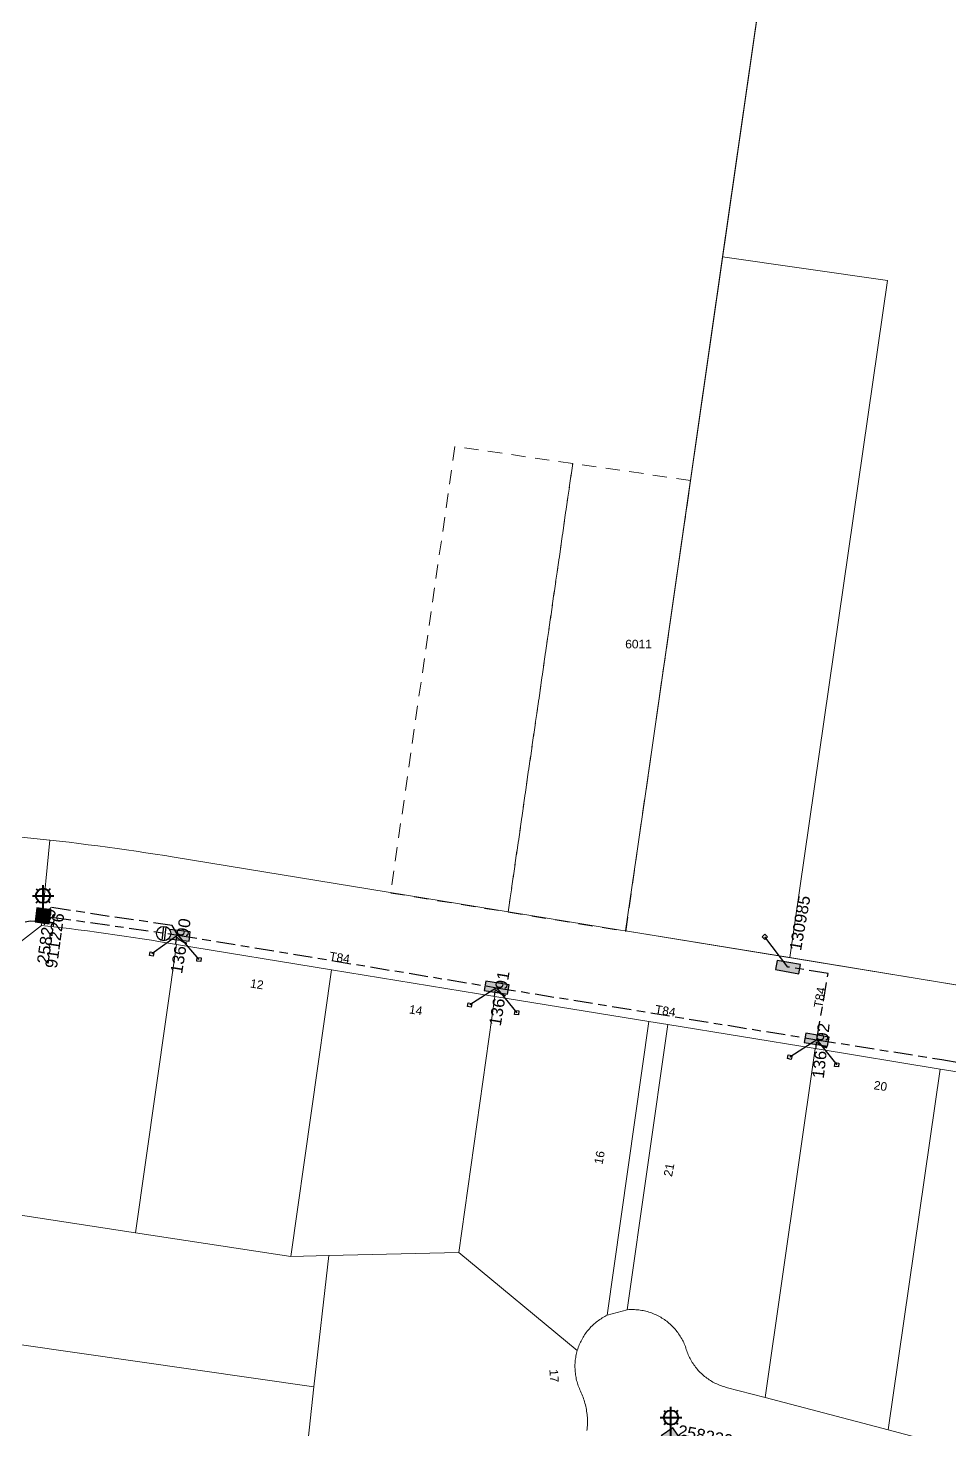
# Model space of a CAD drawing. Header units: metres. Extents: x 300152 to 302458, y 6282738 to 6284604.
# Drawn here: x 301834.6 to 302028.2, y 6283649.5 to 6283943.8 of the extents above; entities that cross this region are included whole.
import ezdxf
from ezdxf.enums import TextEntityAlignment as Align

# ---------------------------------------------------------------- set-up
doc = ezdxf.new("R2010")
doc.units = ezdxf.units.M
doc.linetypes.add('Cable Exist UG', pattern=[8.2, 4, -1.2, 1.8, -1.2])
doc.linetypes.add('Dash', pattern=[5, 3, -2])
doc.layers.get('0').update_dxf_attribs({"color": 6})
for name, color, linetype, lineweight in [('Cadastre Developer_SP_EXT', 9, 'Continuous', 5), ('Cadastre Land Parcels_SP_EXT', 9, 'Continuous', 5), ('Cadastre Roads_SP_EXT', 9, 'Continuous', 5)]:
    doc.layers.add(name, color=color, linetype=linetype, lineweight=lineweight)
for name, color, linetype in [('Equip_LV_EXT', 7, 'Continuous'), ('Equip_SP_SL_EXT', 7, 'Continuous'), ('Mains_LV_EXT', 7, 'Continuous'), ('Mains_LV_SL_EXT', 7, 'Continuous'), ('Services_SP_EXT', 7, 'Continuous'), ('SupportsUG_SP_LV_EXT', 7, 'Continuous'), ('SupportsUG_SP_LV_SL_EXT', 7, 'Continuous')]:
    doc.layers.add(name, color=color, linetype=linetype)
doc.styles.add('COLUMN_LABEL', font='arial.ttf')
doc.styles.add('iecARIAL', font='arial.ttf', dxfattribs={"height": 2})
doc.styles.add('POLE_LABEL', font='arial.ttf')
doc.styles.get("Standard").update_dxf_attribs({"font": 'arial.ttf'})

# ---------------------------------------------------------------- blocks, each defined once
blk = doc.blocks.new('COLUMN_EXT')
blk.add_hatch(color=256).paths.add_polyline_path([(-1.49, 1.48), (-1.49, -1.49), (1.48, -1.49), (1.48, 1.48)])
blk.add_lwpolyline([(-1.49, -1.49), (1.48, -1.49), (1.48, 1.48), (-1.49, 1.48)], close=True)
for tag, height, style, flags, p in [('ASSET_NUM', 2.5, 'COLUMN_LABEL', 8, (2, 2)), ('STRUCTURE_PLANT_NUMBER', 0.2, 'POLE_LABEL', 9, (1.81, 0.03)), ('STREET_CODE', 0.2, 'COLUMN_LABEL', 9, (1.81, -0.2))]:
    blk.add_attdef(tag, text='', height=height, dxfattribs=dict(style=style, flags=flags)).set_placement(p, align=Align.MIDDLE_LEFT)
at = {"flags": 1}
blk.add_attdef('Z', (1.81, -2.35), '', height=0.2, dxfattribs=at)
at = {"flags": 9}
for tag, p in [('COLUMN_TYPE', (1.81, -0.4)), ('OWNED_BY', (1.81, -0.6)), ('STATE', (1.81, -0.8)), ('USAGE', (1.81, -1)), ('STREETNAME', (1.81, -1.6)), ('SUBURB', (1.81, -1.8)), ('LEGEND', (1.81, -1.2)), ('LOCATION', (1.81, -1.4)), ('NOTES', (1.81, -2))]:
    blk.add_attdef(tag, text='', height=0.2, dxfattribs=at).set_placement(p, align=Align.MIDDLE_LEFT)
blk = doc.blocks.new('PILLAR_EXT')
blk.add_hatch(color=256).paths.add_polyline_path([(-2.475, 0.99), (-2.475, -0.99), (2.475, -0.99), (2.475, 0.99)])
blk.add_lwpolyline([(-2.475, -0.99), (2.475, -0.99), (2.475, 0.99), (-2.475, 0.99)], close=True)
at = {"style": 'iecARIAL', "flags": 8}
blk.add_attdef('ASSET_NUM', (1.5, 3.5), '', height=2.5, dxfattribs=at)
for tag, p, flags in [('OWNED_BY', (0, -0.2), 9), ('STATE', (0, -0.4), 9), ('SUPPORT_TYPE', (0, -0.6), 9), ('STREETNAME', (0, -1.8), 9), ('SUBURB', (0, -2), 1), ('USAGE', (0, -0.8), 9), ('LEGEND', (0, -1), 9), ('LOCATION', (0, -1.2), 9), ('NOTES', (0, -1.4), 9), ('PARENT', (0, -1.6), 9)]:
    blk.add_attdef(tag, p, '', height=0.2, dxfattribs=dict(flags=flags))
blk = doc.blocks.new('SL_LANTERN_EXT')
at = {"lineweight": 40}
for p, q in [((0, 1.97), (0, 6.47)), ((-2.25, 4.22), (2.25, 4.22)), ((-1.46, 5.68), (-1.06, 5.28)), ((-1.46, 2.76), (-1.06, 3.16)), ((1.46, 5.68), (1.06, 5.28)), ((1.46, 2.76), (1.06, 3.16)), ((0, 0), (0, 2.72))]:
    blk.add_line(p, q, dxfattribs=at)
blk.add_circle((0, 4.22), 1.5, dxfattribs=at)
at = {"style": 'iecARIAL', "flags": 8}
blk.add_attdef('ASSET_NUM', (1.5, 1.5), '', height=2.5, dxfattribs=at)
for tag, p, height, flags in [('OPERATING_VOLTAGE', (0.98, -1.65), 0.2, 9), ('ORIENTATION', (0.98, -1.85), 0.2, 9), ('OWNED_BY', (0.98, -2.05), 0.2, 9), ('STATE', (0.98, -2.25), 0.2, 9), ('CONSTRUCTED_VOLTAGE', (0.98, -0.65), 0.2, 9), ('CONTROL_TYPE', (0.98, -0.85), 0.2, 9), ('LANTERN_PURPOSE', (0.98, -1.05), 0.2, 9), ('LANTERN_TYPE', (0.98, -1.25), 0.2, 9), ('NO_PHASES', (0.98, -1.45), 0.2, 9), ('USAGE', (0.98, -2.45), 0.2, 9), ('CEXIST', (0.98, -2.65), 0.2, 9), ('CNEW', (0.98, -2.85), 0.2, 9), ('CNUMBER', (0.98, -3.05), 0.2, 9), ('LNUMBER', (2.18, -3.25), 2.5, 8), ('CREMOVE', (0.98, -3.25), 0.2, 9), ('CREPLACE', (0.98, -3.45), 0.2, 9), ('LKINGHEIGHT', (0.98, -3.65), 0.2, 9), ('LBRACKET', (0.98, -3.85), 0.2, 9), ('LBRACKETVOCAB', (0.98, -4.05), 0.2, 9), ('LCATEGORY', (0.98, -4.25), 0.2, 9), ('LCHARGE1', (0.98, -4.45), 0.2, 9), ('LCHARGE1PERCENT', (0.98, -4.65), 0.2, 9), ('LCHARGE2', (0.98, -4.85), 0.2, 9), ('LCHARGE2PERCENT', (0.98, -5.05), 0.2, 9), ('LCHARGE3', (0.98, -5.25), 0.2, 9), ('LCHARGE3PERCENT', (0.98, -5.45), 0.2, 9), ('LEXIST', (0.98, -5.65), 0.2, 9), ('LLAMP', (0.98, -5.85), 0.2, 9), ('LLAMPVOCAB', (0.98, -6.05), 0.2, 9), ('LMAST', (0.98, -6.25), 0.2, 9), ('LMASTVOCAB', (0.98, -6.45), 0.2, 9), ('LNEW', (0.98, -6.65), 0.2, 9), ('LANTNUMBER', (0.98, -6.85), 0.2, 9), ('LOUTREACH', (0.98, -7.25), 0.2, 9), ('LOUTREACHVOCAB', (0.98, -7.45), 0.2, 9), ('LRATECODE', (0.98, -7.65), 0.2, 9), ('LREMOVE', (0.98, -7.85), 0.2, 9), ('LREPLACE', (0.98, -8.05), 0.2, 9), ('LTYPE', (0.98, -8.25), 0.2, 9), ('LTYPEVOCAB', (0.98, -8.45), 0.2, 9), ('LEGEND', (0.98, -8.65), 0.2, 9), ('LOCATION', (0.98, -8.85), 0.2, 9), ('STREETNAME', (0.98, -9.25), 0.2, 9), ('SUBURB', (0.98, -9.45), 0.2, 1), ('NOTES', (0.98, -9.05), 0.2, 9)]:
    blk.add_attdef(tag, p, '', height=height, dxfattribs=dict(flags=flags))
blk = doc.blocks.new('CCP_EXT')
blk.add_wipeout([(0, 0.57), (0.57, 0), (0, -0.57), (-0.57, 0)])
blk.add_lwpolyline([(-0.57, 0), (0, 0.57), (0.57, 0), (0, -0.57), (-0.57, 0)])
at = {"flags": 1}
blk.add_attdef('Z', (0, 0), '', height=0.2, dxfattribs=at)
at = {"flags": 9}
for tag, p in [('CCP_TYPE', (0, 0)), ('CONSTRUCTED_VOLTAGE', (0, -0.2)), ('OPERATING_VOLTAGE', (0, -0.6)), ('ORIENTATION', (0, -0.8)), ('OWNED_BY', (0, -1)), ('STATE', (0, -1.8)), ('NO_PHASES', (0, -0.4)), ('USAGE', (0, -1.2)), ('LEGEND', (0, -1.4)), ('LIFE_SUPPORT', (0, -1.6)), ('NOTES', (0, -2))]:
    blk.add_attdef(tag, text='', height=0.2, dxfattribs=at).set_placement(p, align=Align.MIDDLE_LEFT)
blk = doc.blocks.new('LV_UG_LINKS_CLOSED_EXT')
blk.add_wipeout([(-1.06, 1.06), (-1.18, 0.92), (-1.29, 0.76), (-1.37, 0.59), (-1.43, 0.42), (-1.48, 0.23), (-1.49, 0.05), (-1.49, -0.14), (-1.46, -0.33), (-1.41, -0.51), (-1.33, -0.68), (-1.24, -0.84), (-1.12, -0.99), (-0.99, -1.12), (-0.84, -1.24), (-0.68, -1.33), (-0.51, -1.41), (-0.33, -1.46), (-0.14, -1.49), (0.05, -1.49), (0.23, -1.48), (0.42, -1.43), (0.59, -1.37), (0.76, -1.29), (0.92, -1.18), (1.06, -1.06), (1.18, -0.92), (1.29, -0.76), (1.37, -0.59), (1.43, -0.42), (1.48, -0.23), (1.49, -0.05), (1.49, 0.14), (1.46, 0.33), (1.41, 0.51), (1.33, 0.68), (1.24, 0.84), (1.12, 0.99), (0.99, 1.12), (0.84, 1.24), (0.68, 1.33), (0.51, 1.41), (0.33, 1.46), (0.14, 1.49), (-0.05, 1.49), (-0.23, 1.48), (-0.42, 1.43), (-0.59, 1.37), (-0.76, 1.29), (-0.92, 1.18)])
for p, q in [((-0.25, -1.48), (-0.25, 1.48)), ((0.25, -1.48), (0.25, 1.48))]:
    blk.add_line(p, q)
blk.add_circle((0, 0), 1.5)
at = {"flags": 9}
for tag, p in [('ACTUAL_STATUS', (0, 0)), ('CONSTRUCTED_VOLTAGE', (0, -0.2)), ('OPERATING_VOLTAGE', (0, -0.6)), ('ORIENTATION', (0, -0.8)), ('STATE', (0, -1)), ('SWITCH_TYPE', (0, -1.2)), ('NO_PHASES', (0, -0.4)), ('USAGE', (0, -1.4)), ('NOTES', (0, -1.6))]:
    blk.add_attdef(tag, text='', height=0.2, dxfattribs=at).set_placement(p, align=Align.MIDDLE_LEFT)
at = {"flags": 1}
blk.add_attdef('Z', (0, 0), '', height=0.2, dxfattribs=at)

msp = doc.modelspace()

# ---------------------------------------------------------------- linework, layer by layer
at = {"layer": 'Cadastre Developer_SP_EXT', "linetype": 'Dash'}
for points in [[(301949.01, 6283852.4), (301924.26, 6283855.97), (301910.77, 6283762.21), (301935.45, 6283758.18), (301949.01, 6283852.4)], [(301973.75, 6283848.84), (301949.01, 6283852.4), (301935.45, 6283758.18), (301960.13, 6283754.15), (301973.75, 6283848.84)]]:
    msp.add_lwpolyline(points, close=True, dxfattribs=at)
at = {"layer": 'Cadastre Land Parcels_SP_EXT', "linetype": 'Continuous'}
for points in [[(302128.27, 6284149.89), (302092.91, 6284155.48), (301998.63, 6284073.24), (302005.66, 6284070.83), (301980.48, 6283895.8), (302015.12, 6283890.8), (301994.61, 6283748.64), (302034.1, 6283742.19), (302054.71, 6283885.09), (302089.36, 6283880.09), (302128.27, 6284149.89)], [(302015.12, 6283890.8), (301980.48, 6283895.8), (301964.12, 6283782.08), (301960.12, 6283754.27), (301994.61, 6283748.64), (302015.12, 6283890.8)], [(301865.8, 6283751.42), (301862.43, 6283751.97), (301860.51, 6283752.28), (301858.59, 6283752.58), (301856.68, 6283752.88), (301854.76, 6283753.17), (301852.84, 6283753.44), (301850.91, 6283753.72), (301848.99, 6283753.98), (301847.07, 6283754.24), (301845.14, 6283754.49), (301843.22, 6283754.73), (301841.29, 6283754.96), (301839.36, 6283755.19), (301837.44, 6283755.41), (301831.75, 6283750.99), (301823.83, 6283695.94), (301857.15, 6283690.86), (301865.8, 6283751.42)], [(301898.36, 6283746.11), (301865.8, 6283751.42), (301857.15, 6283690.86), (301889.83, 6283685.88), (301898.36, 6283746.11)], [(301897.8, 6283686.08), (301925.08, 6283686.74), (301932.65, 6283740.51), (301898.36, 6283746.11), (301889.83, 6283685.88), (301897.8, 6283686.08)], [(301950.06, 6283666.46), (301950.16, 6283666.75), (301950.26, 6283667.03), (301950.37, 6283667.31), (301950.49, 6283667.59), (301950.62, 6283667.87), (301950.75, 6283668.14), (301950.89, 6283668.41), (301951.04, 6283668.67), (301951.19, 6283668.94), (301951.35, 6283669.19), (301951.51, 6283669.45), (301951.68, 6283669.7), (301951.86, 6283669.94), (301952.05, 6283670.18), (301952.24, 6283670.42), (301952.43, 6283670.65), (301952.64, 6283670.88), (301952.84, 6283671.1), (301953.06, 6283671.31), (301953.28, 6283671.52), (301953.5, 6283671.72), (301953.73, 6283671.92), (301953.96, 6283672.12), (301954.2, 6283672.3), (301954.44, 6283672.48), (301954.69, 6283672.66), (301954.95, 6283672.82), (301955.2, 6283672.99), (301955.46, 6283673.14), (301955.73, 6283673.29), (301955.99, 6283673.43), (301956.27, 6283673.57), (301965, 6283735.23), (301932.65, 6283740.51), (301925.08, 6283686.74), (301949.97, 6283666.17), (301950.06, 6283666.46)], [(301999.91, 6283729.53), (301968.95, 6283734.59), (301960.46, 6283674.7), (301960.77, 6283674.73), (301961.07, 6283674.74), (301961.37, 6283674.75), (301961.68, 6283674.75), (301961.98, 6283674.74), (301962.29, 6283674.72), (301962.59, 6283674.69), (301962.89, 6283674.66), (301963.19, 6283674.62), (301963.49, 6283674.57), (301963.79, 6283674.52), (301964.09, 6283674.46), (301964.39, 6283674.38), (301964.68, 6283674.31), (301964.97, 6283674.22), (301965.26, 6283674.13), (301965.55, 6283674.03), (301965.83, 6283673.92), (301966.12, 6283673.8), (301966.39, 6283673.68), (301966.67, 6283673.55), (301966.94, 6283673.42), (301967.21, 6283673.27), (301967.48, 6283673.12), (301967.74, 6283672.97), (301967.99, 6283672.8), (301968.25, 6283672.63), (301968.49, 6283672.46), (301968.74, 6283672.28), (301968.98, 6283672.09), (301969.21, 6283671.89), (301969.44, 6283671.69), (301969.66, 6283671.49), (301969.88, 6283671.28), (301970.09, 6283671.06), (301970.3, 6283670.84), (301970.5, 6283670.61), (301970.7, 6283670.37), (301970.89, 6283670.14), (301971.07, 6283669.9), (301971.25, 6283669.65), (301971.42, 6283669.4), (301971.59, 6283669.14), (301971.74, 6283668.88), (301971.89, 6283668.62), (301972.04, 6283668.35), (301972.18, 6283668.08), (301972.31, 6283667.8), (301972.43, 6283667.52), (301972.55, 6283667.24), (301972.66, 6283666.96), (301972.76, 6283666.67), (301972.85, 6283666.38), (301972.95, 6283666.1), (301973.05, 6283665.81), (301973.16, 6283665.53), (301973.27, 6283665.25), (301973.4, 6283664.98), (301973.53, 6283664.7), (301973.66, 6283664.44), (301973.81, 6283664.17), (301973.96, 6283663.91), (301974.11, 6283663.65), (301974.28, 6283663.39), (301974.44, 6283663.14), (301974.62, 6283662.9), (301974.8, 6283662.66), (301974.99, 6283662.42), (301975.18, 6283662.19), (301975.38, 6283661.96), (301975.59, 6283661.74), (301975.8, 6283661.53), (301976.02, 6283661.32), (301976.24, 6283661.11), (301976.46, 6283660.91), (301976.69, 6283660.72), (301976.93, 6283660.53), (301977.17, 6283660.35), (301977.42, 6283660.17), (301977.67, 6283660), (301977.92, 6283659.84), (301978.18, 6283659.68), (301978.44, 6283659.53), (301978.71, 6283659.39), (301978.98, 6283659.25), (301979.25, 6283659.12), (301979.52, 6283659), (301979.8, 6283658.88), (301980.08, 6283658.78), (301980.37, 6283658.67), (301980.66, 6283658.58), (301980.94, 6283658.49), (301981.24, 6283658.41), (301989.44, 6283656.26), (301999.91, 6283729.53)], [(302026.16, 6283725.25), (301999.91, 6283729.53), (301989.44, 6283656.26), (302015.29, 6283649.5), (302026.16, 6283725.25)], [(302051.52, 6283720.91), (302049.46, 6283721.31), (302047.36, 6283721.69), (302045.26, 6283722.07), (302043.16, 6283722.44), (302041.05, 6283722.8), (302038.95, 6283723.16), (302036.84, 6283723.51), (302026.16, 6283725.25), (302015.29, 6283649.5), (302040.29, 6283642.87), (302051.52, 6283720.91)], [(301857.15, 6283690.86), (301823.83, 6283695.94), (301819.98, 6283669.23), (301894.66, 6283658.5), (301897.8, 6283686.08), (301889.83, 6283685.88), (301857.15, 6283690.86)], [(301893.63, 6283649.42), (301894.66, 6283658.5), (301819.98, 6283669.23), (301816.13, 6283642.51), (301891.61, 6283631.65), (301893.63, 6283649.42)]]:
    msp.add_lwpolyline(points, close=True, dxfattribs=at)
for points in [[(301833.14, 6283773.96), (301835.16, 6283773.75), (301837.18, 6283773.54), (301839.2, 6283773.32), (301841.21, 6283773.09), (301843.23, 6283772.86), (301845.24, 6283772.61), (301847.26, 6283772.36), (301849.27, 6283772.1), (301851.28, 6283771.83), (301853.29, 6283771.56), (301855.3, 6283771.27), (301857.31, 6283770.98), (301859.31, 6283770.68), (301861.32, 6283770.37), (301863.32, 6283770.06), (301865.33, 6283769.74), (301959.07, 6283754.44), (301960.12, 6283754.27), (301964.12, 6283782.08), (302005.66, 6284070.83)], [(301952, 6283649.37), (301952.04, 6283649.7), (301952.07, 6283650.04), (301952.09, 6283650.38), (301952.1, 6283650.72), (301952.11, 6283651.05), (301952.1, 6283651.39), (301952.09, 6283651.73), (301952.08, 6283652.07), (301952.05, 6283652.4), (301952.02, 6283652.74), (301951.98, 6283653.07), (301951.93, 6283653.41), (301951.88, 6283653.74), (301951.82, 6283654.08), (301951.75, 6283654.4), (301951.67, 6283654.73), (301951.58, 6283655.06), (301951.49, 6283655.39), (301951.39, 6283655.71), (301951.29, 6283656.03), (301951.17, 6283656.35), (301951.05, 6283656.66), (301950.92, 6283656.98), (301950.79, 6283657.29), (301950.65, 6283657.59), (301950.52, 6283657.87), (301950.4, 6283658.15), (301950.29, 6283658.43), (301950.18, 6283658.71), (301950.08, 6283659), (301949.99, 6283659.29), (301949.91, 6283659.58), (301949.83, 6283659.87), (301949.76, 6283660.17), (301949.7, 6283660.47), (301949.64, 6283660.76), (301949.6, 6283661.06), (301949.56, 6283661.37), (301949.53, 6283661.67), (301949.5, 6283661.97), (301949.49, 6283662.27), (301949.48, 6283662.58), (301949.48, 6283662.88), (301949.48, 6283663.18), (301949.5, 6283663.49), (301949.52, 6283663.79), (301949.55, 6283664.09), (301949.59, 6283664.39), (301949.63, 6283664.69), (301949.69, 6283664.99), (301949.75, 6283665.29), (301949.81, 6283665.58), (301949.89, 6283665.88), (301949.97, 6283666.17), (301925.08, 6283686.74), (301897.8, 6283686.08), (301894.66, 6283658.5), (301893.63, 6283649.42)]]:
    msp.add_lwpolyline(points, dxfattribs=at)
at = {"layer": 'Cadastre Roads_SP_EXT', "linetype": 'Continuous'}
msp.add_lwpolyline([(302040.29, 6283642.87), (302015.29, 6283649.5), (302015.29, 6283649.5), (301989.44, 6283656.26), (301981.24, 6283658.41), (301980.94, 6283658.49), (301980.66, 6283658.58), (301980.37, 6283658.67), (301980.08, 6283658.78), (301979.8, 6283658.88), (301979.52, 6283659), (301979.25, 6283659.12), (301978.98, 6283659.25), (301978.71, 6283659.39), (301978.44, 6283659.53), (301978.18, 6283659.68), (301977.92, 6283659.84), (301977.67, 6283660), (301977.42, 6283660.17), (301977.17, 6283660.35), (301976.93, 6283660.53), (301976.69, 6283660.72), (301976.46, 6283660.91), (301976.24, 6283661.11), (301976.02, 6283661.32), (301975.8, 6283661.53), (301975.59, 6283661.74), (301975.38, 6283661.96), (301975.18, 6283662.19), (301974.99, 6283662.42), (301974.8, 6283662.66), (301974.62, 6283662.9), (301974.44, 6283663.14), (301974.28, 6283663.39), (301974.11, 6283663.65), (301973.96, 6283663.91), (301973.81, 6283664.17), (301973.66, 6283664.44), (301973.53, 6283664.7), (301973.4, 6283664.98), (301973.27, 6283665.25), (301973.16, 6283665.53), (301973.05, 6283665.81), (301972.95, 6283666.1), (301972.85, 6283666.38), (301972.76, 6283666.67), (301972.66, 6283666.96), (301972.55, 6283667.24), (301972.43, 6283667.52), (301972.31, 6283667.8), (301972.18, 6283668.08), (301972.04, 6283668.35), (301971.89, 6283668.62), (301971.74, 6283668.88), (301971.59, 6283669.14), (301971.42, 6283669.4), (301971.25, 6283669.65), (301971.07, 6283669.9), (301970.89, 6283670.14), (301970.7, 6283670.37), (301970.5, 6283670.61), (301970.3, 6283670.84), (301970.09, 6283671.06), (301969.88, 6283671.28), (301969.66, 6283671.49), (301969.44, 6283671.69), (301969.21, 6283671.89), (301968.98, 6283672.09), (301968.74, 6283672.28), (301968.49, 6283672.46), (301968.25, 6283672.63), (301967.99, 6283672.8), (301967.74, 6283672.97), (301967.48, 6283673.12), (301967.21, 6283673.27), (301966.94, 6283673.42), (301966.67, 6283673.55), (301966.39, 6283673.68), (301966.12, 6283673.8), (301965.83, 6283673.92), (301965.55, 6283674.03), (301965.26, 6283674.13), (301964.97, 6283674.22), (301964.68, 6283674.31), (301964.39, 6283674.38), (301964.09, 6283674.46), (301963.79, 6283674.52), (301963.49, 6283674.57), (301963.19, 6283674.62), (301962.89, 6283674.66), (301962.59, 6283674.69), (301962.29, 6283674.72), (301961.98, 6283674.74), (301961.68, 6283674.75), (301961.37, 6283674.75), (301961.07, 6283674.74), (301960.77, 6283674.73), (301960.46, 6283674.7), (301956.27, 6283673.57), (301955.99, 6283673.43), (301955.73, 6283673.29), (301955.46, 6283673.14), (301955.2, 6283672.99), (301954.95, 6283672.82), (301954.69, 6283672.66), (301954.44, 6283672.48), (301954.2, 6283672.3), (301953.96, 6283672.12), (301953.73, 6283671.92), (301953.5, 6283671.72), (301953.28, 6283671.52), (301953.06, 6283671.31), (301952.84, 6283671.1), (301952.64, 6283670.88), (301952.43, 6283670.65), (301952.24, 6283670.42), (301952.05, 6283670.18), (301951.86, 6283669.94), (301951.68, 6283669.7), (301951.51, 6283669.45), (301951.35, 6283669.19), (301951.19, 6283668.94), (301951.04, 6283668.67), (301950.89, 6283668.41), (301950.75, 6283668.14), (301950.62, 6283667.87), (301950.49, 6283667.59), (301950.37, 6283667.31), (301950.26, 6283667.03), (301950.16, 6283666.75), (301950.06, 6283666.46), (301949.97, 6283666.17), (301949.89, 6283665.88), (301949.81, 6283665.58), (301949.75, 6283665.29), (301949.69, 6283664.99), (301949.63, 6283664.69), (301949.59, 6283664.39), (301949.55, 6283664.09), (301949.52, 6283663.79), (301949.5, 6283663.49), (301949.48, 6283663.18), (301949.48, 6283662.88), (301949.48, 6283662.58), (301949.49, 6283662.27), (301949.5, 6283661.97), (301949.53, 6283661.67), (301949.56, 6283661.37), (301949.6, 6283661.06), (301949.64, 6283660.76), (301949.7, 6283660.47), (301949.76, 6283660.17), (301949.83, 6283659.87), (301949.91, 6283659.58), (301949.99, 6283659.29), (301950.08, 6283659), (301950.18, 6283658.71), (301950.29, 6283658.43), (301950.4, 6283658.15), (301950.52, 6283657.87), (301950.65, 6283657.59), (301950.79, 6283657.29), (301950.92, 6283656.98), (301951.05, 6283656.66), (301951.17, 6283656.35), (301951.29, 6283656.03), (301951.39, 6283655.71), (301951.49, 6283655.39), (301951.58, 6283655.06), (301951.67, 6283654.73), (301951.75, 6283654.4), (301951.82, 6283654.08), (301951.88, 6283653.74), (301951.93, 6283653.41), (301951.98, 6283653.07), (301952.02, 6283652.74), (301952.05, 6283652.4), (301952.08, 6283652.07), (301952.09, 6283651.73), (301952.1, 6283651.39), (301952.11, 6283651.05), (301952.1, 6283650.72), (301952.09, 6283650.38), (301952.07, 6283650.04), (301952.04, 6283649.7), (301952, 6283649.37)], dxfattribs=at)
at = {"layer": 'Mains_LV_EXT', "linetype": 'Cable Exist UG'}
msp.add_lwpolyline([(302000.25, 6283731.39), (302002.65, 6283745.3), (302002.65, 6283745.3), (301994.22, 6283746.66)], dxfattribs=at)

# ---------------------------------------------------------------- block references
at = {"layer": 'Equip_SP_SL_EXT'}
ref = msp.add_blockref('SL_LANTERN_EXT', (301837.76, 6283757.41), dxfattribs=at)
ref.add_attrib('ASSET_NUM', '258219', dxfattribs={"layer": '0', "height": 2.5, "rotation": 82.2026, "style": 'iecARIAL'}).set_placement((301839.26, 6283758.91), align=Align.MIDDLE_RIGHT)
ref = msp.add_blockref('SL_LANTERN_EXT', (301969.64, 6283647.85), dxfattribs=at)
ref.add_attrib('ASSET_NUM', '258220', dxfattribs={"layer": '0', "height": 2.5, "rotation": 349.1855, "style": 'iecARIAL'}).set_placement((301971.14, 6283649.35), align=Align.MIDDLE_LEFT)
at = {"layer": 'SupportsUG_SP_LV_EXT'}
ref = msp.add_blockref('PILLAR_EXT', (301994.22, 6283746.66), dxfattribs=dict(at, rotation=349.884641209094))
ref.add_attrib('ASSET_NUM', '130985', dxfattribs={"layer": '0', "height": 2.5, "rotation": 80.1428, "style": 'iecARIAL'}).set_placement((301995.72, 6283750.16), align=Align.MIDDLE_LEFT)
ref = msp.add_blockref('PILLAR_EXT', (301866.08, 6283753.35), dxfattribs=dict(at, rotation=173.3172882230988))
ref.add_attrib('ASSET_NUM', '136790', dxfattribs={"layer": '0', "height": 2.5, "rotation": 80.8117, "style": 'iecARIAL'}).set_placement((301867.58, 6283756.85), align=Align.MIDDLE_RIGHT)
ref = msp.add_blockref('PILLAR_EXT', (301933.03, 6283742.33), dxfattribs=dict(at, rotation=170.6960236407162))
ref.add_attrib('ASSET_NUM', '136791', dxfattribs={"layer": '0', "height": 2.5, "rotation": 80.696, "style": 'iecARIAL'}).set_placement((301934.53, 6283745.83), align=Align.MIDDLE_RIGHT)
ref = msp.add_blockref('PILLAR_EXT', (302000.25, 6283731.39), dxfattribs=dict(at, rotation=170.7577113487707))
ref.add_attrib('ASSET_NUM', '136792', dxfattribs={"layer": '0', "height": 2.5, "rotation": 83.8245, "style": 'iecARIAL'}).set_placement((302001.75, 6283734.89), align=Align.MIDDLE_RIGHT)
at = {"layer": 'SupportsUG_SP_LV_SL_EXT'}
ref = msp.add_blockref('COLUMN_EXT', (301837.76, 6283757.41), dxfattribs=dict(at, rotation=352.2025758769996))
ref.add_attrib('ASSET_NUM', '911226', dxfattribs={"layer": '0', "height": 2.5, "rotation": 82.2026, "style": 'COLUMN_LABEL'}).set_placement((301839.76, 6283758.16), align=Align.TOP_RIGHT)
ref = msp.add_blockref('COLUMN_EXT', (301969.64, 6283647.85), dxfattribs=dict(at, rotation=34.82244898578865))
ref.add_attrib('ASSET_NUM', '911227', dxfattribs={"layer": '0', "height": 2.5, "rotation": 349.1855, "style": 'COLUMN_LABEL'}).set_placement((301971.64, 6283648.6), align=Align.TOP_LEFT)

# ---------------------------------------------------------------- texts
at = {"layer": 'Cadastre Developer_SP_EXT'}
msp.add_text('6011', height=1.8, dxfattribs=at).set_placement((301960.03, 6283813.58))
at = {"layer": 'Cadastre Land Parcels_SP_EXT'}
for s, rotation, p in [('12', 351.2235, (301881.17, 6283742.39)), ('14', 351.222, (301914.53, 6283736.95)), ('20', 351.2251, (302012.13, 6283721.02)), ('16', 79.0005, (301955.24, 6283705.12)), ('21', 78.9983, (301969.84, 6283702.53)), ('17', 273.9387, (301944.1, 6283662.15))]:
    msp.add_text(s, height=1.8, rotation=rotation, dxfattribs=at).set_placement(p)
at = {"layer": 'Mains_LV_EXT'}
for rotation, p in [(350.696, (301897.77, 6283748.11)), (80.2139, (302001.39, 6283738)), (350.7577, (301966.18, 6283736.94))]:
    msp.add_text('T84', height=1.8, rotation=rotation, dxfattribs=at).set_placement(p)

# ---------------------------------------------------------------- next in the draw order: block references
at = {"layer": 'Services_SP_EXT'}
msp.add_blockref('CCP_EXT', (301989.36, 6283753.03), dxfattribs=at)
for p, rotation in [((301860.58, 6283749.41), 35.31728817774685), ((301870.51, 6283748.25), 131.3172878334645), ((301927.37, 6283738.7), 32.69602370562853), ((301937.24, 6283737.08), 128.6960235398916), ((301994.59, 6283727.75), 32.75771180256277), ((302004.46, 6283726.15), 128.7577117125948)]:
    msp.add_blockref('CCP_EXT', p, dxfattribs=dict(at, rotation=rotation))

# ---------------------------------------------------------------- next in the draw order: linework, layer by layer
at = {"layer": 'Cadastre Roads_SP_EXT', "linetype": 'Continuous'}
msp.add_lwpolyline([(302039.75, 6283741.27), (301960.12, 6283754.27), (301959.07, 6283754.44), (301865.33, 6283769.74), (301863.32, 6283770.06), (301861.32, 6283770.37), (301859.31, 6283770.68), (301857.31, 6283770.98), (301855.3, 6283771.27), (301853.29, 6283771.56), (301851.28, 6283771.83), (301849.27, 6283772.1), (301847.26, 6283772.36), (301845.24, 6283772.61), (301843.23, 6283772.86), (301841.21, 6283773.09), (301839.2, 6283773.32), (301837.44, 6283755.41), (301839.36, 6283755.19), (301841.29, 6283754.96), (301843.22, 6283754.73), (301845.14, 6283754.49), (301847.07, 6283754.24), (301848.99, 6283753.98), (301850.91, 6283753.72), (301852.84, 6283753.44), (301854.76, 6283753.17), (301856.68, 6283752.88), (301858.59, 6283752.58), (301860.51, 6283752.28), (301862.43, 6283751.97), (301865.8, 6283751.42), (301898.36, 6283746.11), (301932.65, 6283740.51), (301965, 6283735.23), (301968.95, 6283734.59), (301999.91, 6283729.53), (302026.16, 6283725.25), (302036.84, 6283723.51)], dxfattribs=at)
at = {"layer": 'Mains_LV_EXT', "linetype": 'Cable Exist UG'}
for points in [[(301933.03, 6283742.33), (302000.25, 6283731.39)], [(302000.25, 6283731.39), (302026.55, 6283727.24), (302026.55, 6283727.24), (302031.85, 6283726.3), (302033.84, 6283740.09)]]:
    msp.add_lwpolyline(points, dxfattribs=at)
at = {"layer": 'Services_SP_EXT'}
for points in [[(301994.22, 6283746.66), (301989.36, 6283753.03)], [(301933.03, 6283742.33), (301927.37, 6283738.7)], [(301933.03, 6283742.33), (301937.24, 6283737.08)], [(302000.25, 6283731.39), (301994.59, 6283727.75)], [(302000.25, 6283731.39), (302004.46, 6283726.15)]]:
    msp.add_lwpolyline(points, dxfattribs=at)

# ---------------------------------------------------------------- next in the draw order: block references
at = {"layer": 'Equip_LV_EXT', "rotation": 173.3172882230988}
msp.add_blockref('LV_UG_LINKS_CLOSED_EXT', (301863.1, 6283753.7), dxfattribs=at)

# ---------------------------------------------------------------- next in the draw order: linework, layer by layer
at = {"layer": 'Mains_LV_EXT', "linetype": 'Cable Exist UG'}
for points in [[(301806.29, 6283694.22), (301812.34, 6283693.39), (301812.34, 6283693.39), (301820.96, 6283753.19), (301835.02, 6283756.39), (301838.73, 6283756.16), (301839.61, 6283757.16), (301839.61, 6283757.16), (301864.78, 6283753.56), (301866.11, 6283753.34)], [(301866.08, 6283753.35), (301933.03, 6283742.33)]]:
    msp.add_lwpolyline(points, dxfattribs=at)
at = {"layer": 'Mains_LV_SL_EXT', "linetype": 'Cable Exist UG'}
msp.add_lwpolyline([(301866.08, 6283753.35), (301864.89, 6283755.41), (301864.89, 6283755.41), (301851.65, 6283757.31), (301839.44, 6283759.2), (301837.76, 6283757.42)], dxfattribs=at)
at = {"layer": 'Services_SP_EXT'}
for points in [[(301866.08, 6283753.35), (301860.58, 6283749.41)], [(301866.08, 6283753.35), (301870.51, 6283748.25)]]:
    msp.add_lwpolyline(points, dxfattribs=at)

doc.saveas('drawing.dxf')
